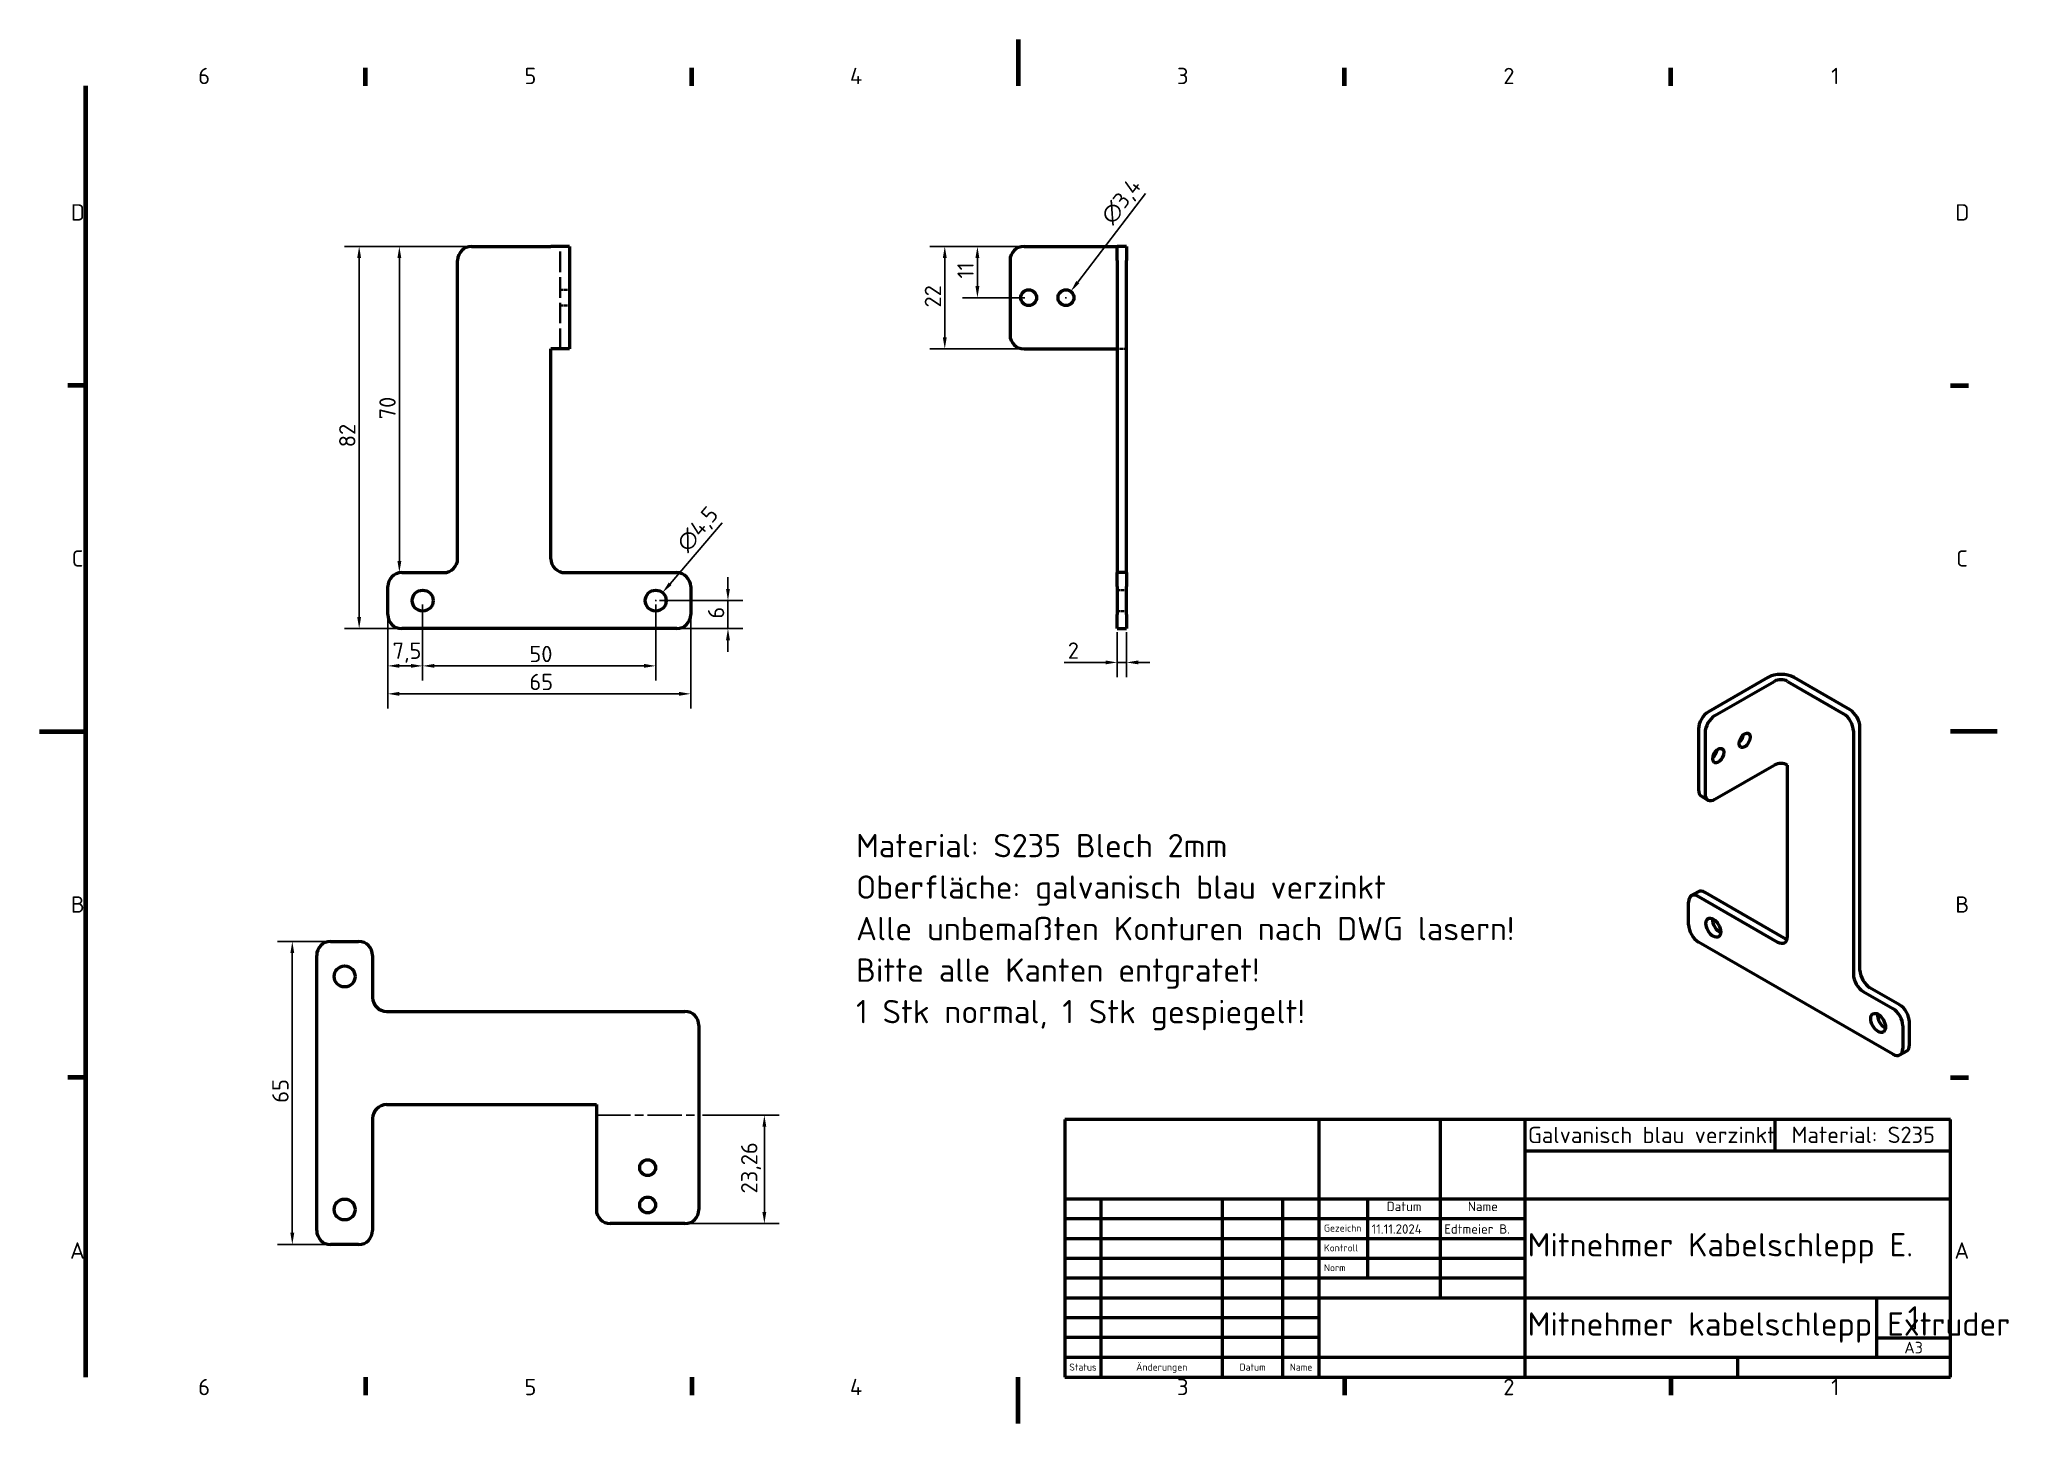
# Model space of a CAD drawing. Header units: millimetres. Extents: x 0 to 422, y 0 to 297.
import ezdxf
from ezdxf.enums import TextEntityAlignment as Align

# ---------------------------------------------------------------- set-up
doc = ezdxf.new("R2010")
doc.units = ezdxf.units.MM
doc.linetypes.add('CHAIN', pattern=[0.3543, 0.2362, -0.0295, 0.0591, -0.0295])
doc.linetypes.add('DASHED', pattern=[0.2067, 0.1654, -0.0413])
for name, color, linetype, lineweight in [('Bemaßung (ISO)', 7, 'Continuous', 25), ('Biegungsmittellinie (ISO)', 7, 'CHAIN', 25), ('Rahmen (ISO)', 7, 'Continuous', 70), ('Sichtbar (ISO)', 7, 'Continuous', 50), ('Symbol (ISO)', 7, 'Continuous', 25), ('Titel (ISO)', 7, 'Continuous', 50), ('Verdeckt (ISO)', 7, 'DASHED', 35)]:
    doc.layers.add(name, color=color, linetype=linetype, lineweight=lineweight)
doc.styles.add('Notiztext (DIN)', font='isocpeur.ttf')
doc.styles.add('Textstil11', font='isocpeur.ttf')
doc.styles.add('Textstil13', font='isocpeur.ttf')
doc.styles.add('Textstil14', font='isocpeur.ttf')
doc.styles.add('Textstil19', font='isocpeur.ttf')
doc.dimstyles.new('Standard (DIN)', dxfattribs={"dimtxt": 3.5, "dimasz": 2.5, "dimexe": 3.175, "dimexo": 0.8, "dimgap": 0.8, "dimtad": 1, "dimrnd": 1e-08, "dimzin": 0, "dimtxsty": 'Notiztext (DIN)', "dimcen": 0.09, "dimdle": 10, "dimclrd": 256, "dimclre": 256, "dimclrt": 256, "dimadec": 0, "dimazin": 0, "dimtfac": 1, "dimtmove": 0, "dimatfit": 3, "dimfxl": 0, "dimtolj": 1, "dimtzin": 0, "dimlwd": -1, "dimlwe": -1, "dimarcsym": 0})

# ---------------------------------------------------------------- blocks, each defined once
blk = doc.blocks.new('Ränder Vorgaberahmen')
at = {"layer": 'Rahmen (ISO)'}
for p, q in [((70, 287), (70, 290.9)), ((140, 287), (140, 290.9)), ((280, 287), (280, 290.9)), ((350, 287), (350, 290.9)), ((10, 222.75), (6.1, 222.75)), ((410, 222.75), (413.9, 222.75)), ((10, 74.25), (6.1, 74.25)), ((410, 74.25), (413.9, 74.25)), ((70, 10), (70, 6.1)), ((140, 10), (140, 6.1)), ((280, 10), (280, 6.1)), ((350, 10), (350, 6.1))]:
    blk.add_line(p, q, dxfattribs=at)
at = {"layer": 'Rahmen (ISO)', "flags": 128}
for points in [[(210, 297), (210, 287)], [(10, 10), (10, 287)], [(0, 148.5), (10, 148.5)], [(420, 148.5), (410, 148.5)], [(210, 0), (210, 10)]]:
    blk.add_lwpolyline(points, dxfattribs=at)
at = {"layer": 'Rahmen (ISO)', "char_height": 3.5, "attachment_point": 7, "style": 'Notiztext (DIN)'}
for s, insert in [('6', (34.08, 287.4)), ('5', (104.08, 287.4)), ('4', (173.9, 287.4)), ('3', (244.08, 287.4)), ('2', (314.08, 287.4)), ('1', (384.42, 287.4)), ('D', (6.75, 258.13)), ('D', (411.05, 258.13)), ('C', (6.93, 183.88)), ('C', (411.23, 183.88)), ('B', (6.75, 109.63)), ('B', (411.05, 109.63)), ('A', (6.58, 35.38)), ('A', (410.88, 35.38)), ('6', (34.08, 6.1)), ('5', (104.08, 6.1)), ('4', (173.9, 6.1)), ('3', (244.08, 6.1)), ('2', (314.08, 6.1)), ('1', (384.42, 6.1))]:
    blk.add_mtext(s, dxfattribs=dict(at, insert=insert))
blk = doc.blocks.new('Schriftfelder DIN')
at = {"layer": 'Titel (ISO)'}
for p, q in [((288.4, 155.08), (98.4, 155.08)), ((98.4, 155.08), (98.4, 99.83)), ((153, 99.83), (153, 155.08)), ((179, 138.08), (179, 155.08)), ((197.2, 99.83), (197.2, 155.08)), ((250.8, 148.33), (250.8, 155.08)), ((288.4, 99.83), (288.4, 155.08)), ((197.2, 148.33), (288.4, 148.33)), ((98.4, 138.08), (288.4, 138.08)), ((106.2, 99.83), (106.2, 138.08)), ((132.2, 99.83), (132.2, 138.08)), ((145.2, 99.83), (145.2, 138.08)), ((163.4, 121.08), (163.4, 138.08)), ((179, 116.83), (179, 138.08)), ((98.4, 133.83), (153, 133.83)), ((153, 133.83), (197.2, 133.83)), ((98.4, 129.58), (153, 129.58)), ((153, 129.58), (197.2, 129.58)), ((98.4, 125.33), (153, 125.33)), ((153, 125.33), (197.2, 125.33)), ((98.4, 121.08), (153, 121.08)), ((153, 121.08), (197.2, 121.08)), ((98.4, 116.83), (153, 116.83)), ((153, 116.83), (288.4, 116.83)), ((272.6, 104.08), (272.6, 116.83)), ((98.4, 112.58), (153, 112.58)), ((153, 108.33), (98.4, 108.33)), ((272.6, 108.22), (288.4, 108.22)), ((98.4, 104.08), (153, 104.08)), ((153, 104.08), (197.2, 104.08)), ((197.2, 104.08), (288.4, 104.08)), ((242.8, 99.83), (242.8, 104.08)), ((98.4, 99.83), (288.4, 99.83))]:
    blk.add_line(p, q, dxfattribs=at)
at = {"layer": 'Titel (ISO)', "style": 'Textstil14'}
for s, p in [('Datum', (171.2, 134.83)), ('Name', (188.1, 134.83))]:
    blk.add_text(s, height=2, dxfattribs=at).set_placement(p, align=Align.BOTTOM_CENTER)
at = {"layer": 'Titel (ISO)', "style": 'Textstil13'}
for s, p in [('Gezeichn', (154, 130.58)), ('Kontroll', (154, 126.33)), ('Norm', (154, 122.08))]:
    blk.add_text(s, height=1.5, dxfattribs=at).set_placement(p, align=Align.BOTTOM_LEFT)
for s, p in [('Status', (102.3, 101.95)), ('Änderungen', (119.2, 101.95)), ('Datum', (138.7, 101.95)), ('Name', (149.1, 101.95))]:
    blk.add_text(s, height=1.5, dxfattribs=at).set_placement(p, align=Align.MIDDLE_CENTER)
at = {"layer": 'Titel (ISO)'}
for tag, p, height, style in [('ERSTELLUNGSDATUM_001', (164.2, 130.58), 2, 'Textstil14'), ('AUTOR_001', (179.8, 130.58), 2, 'Textstil14'), ('TITEL_001', (197.7, 125.7), 5, 'Textstil11'), ('Blattnummer_001', (279.25, 110.02), 5, 'Textstil11'), ('BAUTEILNUMMER_001', (197.7, 108.7), 5, 'Textstil11'), ('Blattgröße_001', (278.51, 104.9), 2.49, 'Textstil19')]:
    blk.add_attdef(tag, p, '', height=height, dxfattribs=dict(at, style=style))
at = {"layer": 'Titel (ISO)', "style": 'Textstil14'}
for tag, p in [('KONTROLLDATUM', (164.4, 126.33)), ('KONTROLLIERT_VON', (180, 126.33)), ('GENEHM.DAT._KONSTR.', (164.4, 122.08)), ('KONSTR._GEN._VON', (180, 122.08))]:
    blk.add_attdef(tag, text='', height=2, dxfattribs=at).set_placement(p, align=Align.BOTTOM_LEFT)
blk = doc.blocks.new('*D5')
at = {"layer": 'Bemaßung (ISO)'}
for p, q in [((91.93, 252.58), (65.43, 252.58)), ((68.61, 250.08), (68.61, 173.08)), ((76.93, 170.58), (65.43, 170.58))]:
    blk.add_line(p, q, dxfattribs=at)
for points in [[(68.19, 250.08), (69.02, 250.08), (68.61, 252.58)], [(68.19, 173.08), (69.02, 173.08), (68.61, 170.58)]]:
    blk.add_solid(points, dxfattribs=at)
at = {"layer": 'Defpoints', "color": 0}
for p in [(92.73, 252.58), (68.61, 170.58), (77.73, 170.58)]:
    blk.add_point(p, dxfattribs=at)
at = {"layer": 'Bemaßung (ISO)', "insert": (64.31, 209.48), "char_height": 3.5, "attachment_point": 1, "rotation": 90, "style": 'Notiztext (DIN)'}
blk.add_mtext('\\A1;82', dxfattribs=at)
blk = doc.blocks.new('*D6')
at = {"layer": 'Bemaßung (ISO)'}
for p, q in [((91.93, 252.58), (74.06, 252.58)), ((77.23, 250.08), (77.23, 185.08))]:
    blk.add_line(p, q, dxfattribs=at)
for points in [[(76.82, 250.08), (77.65, 250.08), (77.23, 252.58)], [(76.82, 185.08), (77.65, 185.08), (77.23, 182.58)]]:
    blk.add_solid(points, dxfattribs=at)
at = {"layer": 'Defpoints', "color": 0}
for p in [(92.73, 252.58), (77.23, 182.58), (82.23, 182.58)]:
    blk.add_point(p, dxfattribs=at)
at = {"layer": 'Bemaßung (ISO)', "insert": (72.93, 215.48), "char_height": 3.5, "attachment_point": 1, "rotation": 90, "style": 'Notiztext (DIN)'}
blk.add_mtext('\\A1;70', dxfattribs=at)
blk = doc.blocks.new('*D7')
at = {"layer": 'Bemaßung (ISO)'}
for p, q in [((74.73, 172.78), (74.73, 153.41)), ((139.73, 172.78), (139.73, 153.41)), ((77.23, 156.58), (137.23, 156.58))]:
    blk.add_line(p, q, dxfattribs=at)
for points in [[(77.23, 157), (77.23, 156.17), (74.73, 156.58)], [(137.23, 157), (137.23, 156.17), (139.73, 156.58)]]:
    blk.add_solid(points, dxfattribs=at)
at = {"layer": 'Defpoints', "color": 0}
for p in [(74.73, 173.58), (139.73, 173.58), (139.73, 156.58)]:
    blk.add_point(p, dxfattribs=at)
at = {"layer": 'Bemaßung (ISO)', "insert": (105.13, 160.88), "char_height": 3.5, "attachment_point": 1, "style": 'Notiztext (DIN)'}
blk.add_mtext('\\A1;65', dxfattribs=at)
blk = doc.blocks.new('*D8')
at = {"layer": 'Bemaßung (ISO)'}
for p, q in [((82.23, 175.78), (82.23, 159.41)), ((74.73, 172.78), (74.73, 159.41)), ((79.73, 162.58), (77.23, 162.58))]:
    blk.add_line(p, q, dxfattribs=at)
for points in [[(77.23, 163), (77.23, 162.17), (74.73, 162.58)], [(79.73, 163), (79.73, 162.17), (82.23, 162.58)]]:
    blk.add_solid(points, dxfattribs=at)
at = {"layer": 'Defpoints', "color": 0}
for p in [(74.73, 173.58), (82.23, 176.58), (74.73, 162.58)]:
    blk.add_point(p, dxfattribs=at)
at = {"layer": 'Bemaßung (ISO)', "insert": (75.77, 167.58), "char_height": 3.5, "attachment_point": 1, "style": 'Notiztext (DIN)'}
blk.add_mtext('\\A1;7,5', dxfattribs=at)
blk = doc.blocks.new('*D9')
at = {"layer": 'Bemaßung (ISO)'}
for p, q in [((82.23, 175.78), (82.23, 159.41)), ((132.23, 175.78), (132.23, 159.41)), ((84.73, 162.58), (129.73, 162.58))]:
    blk.add_line(p, q, dxfattribs=at)
for points in [[(84.73, 163), (84.73, 162.17), (82.23, 162.58)], [(129.73, 163), (129.73, 162.17), (132.23, 162.58)]]:
    blk.add_solid(points, dxfattribs=at)
at = {"layer": 'Defpoints', "color": 0}
for p in [(82.23, 176.58), (132.23, 176.58), (132.23, 162.58)]:
    blk.add_point(p, dxfattribs=at)
at = {"layer": 'Bemaßung (ISO)', "insert": (105.13, 166.88), "char_height": 3.5, "attachment_point": 1, "style": 'Notiztext (DIN)'}
blk.add_mtext('\\A1;50', dxfattribs=at)
blk = doc.blocks.new('*D10')
at = {"layer": 'Bemaßung (ISO)'}
for p, q in [((210.45, 252.58), (191.07, 252.58)), ((194.25, 250.08), (194.25, 233.08)), ((210.45, 230.58), (191.07, 230.58))]:
    blk.add_line(p, q, dxfattribs=at)
for points in [[(193.83, 250.08), (194.67, 250.08), (194.25, 252.58)], [(193.83, 233.08), (194.67, 233.08), (194.25, 230.58)]]:
    blk.add_solid(points, dxfattribs=at)
at = {"layer": 'Defpoints', "color": 0}
for p in [(211.25, 252.58), (194.25, 230.58), (211.25, 230.58)]:
    blk.add_point(p, dxfattribs=at)
at = {"layer": 'Bemaßung (ISO)', "insert": (189.95, 239.48), "char_height": 3.5, "attachment_point": 1, "rotation": 90, "style": 'Notiztext (DIN)'}
blk.add_mtext('\\A1;22', dxfattribs=at)
blk = doc.blocks.new('*D11')
at = {"layer": 'Bemaßung (ISO)'}
for p, q in [((210.45, 252.58), (198.07, 252.58)), ((201.25, 244.08), (201.25, 250.08)), ((211.45, 241.58), (198.07, 241.58))]:
    blk.add_line(p, q, dxfattribs=at)
for points in [[(200.83, 250.08), (201.67, 250.08), (201.25, 252.58)], [(200.83, 244.08), (201.67, 244.08), (201.25, 241.58)]]:
    blk.add_solid(points, dxfattribs=at)
at = {"layer": 'Defpoints', "color": 0}
for p in [(201.25, 252.58), (211.25, 252.58), (212.25, 241.58)]:
    blk.add_point(p, dxfattribs=at)
at = {"layer": 'Bemaßung (ISO)', "insert": (196.95, 245.68), "char_height": 3.5, "attachment_point": 1, "rotation": 90, "style": 'Notiztext (DIN)'}
blk.add_mtext('\\A1;11', dxfattribs=at)
blk = doc.blocks.new('*D12')
at = {"layer": 'Bemaßung (ISO)'}
for p, q in [((146.47, 193.25), (135.32, 180.19)), ((132.14, 176.58), (132.32, 176.58)), ((132.23, 176.49), (132.23, 176.67))]:
    blk.add_line(p, q, dxfattribs=at)
blk.add_solid([(135, 180.46), (135.63, 179.92), (133.69, 178.29)], dxfattribs=at)
at = {"layer": 'Defpoints', "color": 0}
for p in [(133.69, 178.29), (130.77, 174.87)]:
    blk.add_point(p, dxfattribs=at)
at = {"layer": 'Bemaßung (ISO)', "insert": (136.35, 189.1), "char_height": 3.5, "attachment_point": 1, "rotation": 49.4995, "style": 'Notiztext (DIN)'}
blk.add_mtext('\\A1;∅4,5', dxfattribs=at)
blk = doc.blocks.new('*D13')
at = {"layer": 'Bemaßung (ISO)'}
for p, q in [((147.73, 179.08), (147.73, 181.58)), ((133.03, 176.58), (150.91, 176.58)), ((147.73, 170.58), (147.73, 176.58)), ((137.53, 170.58), (150.91, 170.58)), ((147.73, 168.08), (147.73, 165.58))]:
    blk.add_line(p, q, dxfattribs=at)
for points in [[(147.32, 179.08), (148.15, 179.08), (147.73, 176.58)], [(147.32, 168.08), (148.15, 168.08), (147.73, 170.58)]]:
    blk.add_solid(points, dxfattribs=at)
at = {"layer": 'Defpoints', "color": 0}
for p in [(132.23, 176.58), (147.73, 176.58), (136.73, 170.58)]:
    blk.add_point(p, dxfattribs=at)
at = {"layer": 'Bemaßung (ISO)', "insert": (143.43, 172.71), "char_height": 3.5, "attachment_point": 1, "rotation": 90, "style": 'Notiztext (DIN)'}
blk.add_mtext('\\A1;6', dxfattribs=at)
blk = doc.blocks.new('*D14')
at = {"layer": 'Bemaßung (ISO)'}
for p, q in [((61.69, 103.44), (51.09, 103.44)), ((54.26, 100.94), (54.26, 40.94)), ((61.69, 38.44), (51.09, 38.44))]:
    blk.add_line(p, q, dxfattribs=at)
for points in [[(53.85, 100.94), (54.68, 100.94), (54.26, 103.44)], [(53.85, 40.94), (54.68, 40.94), (54.26, 38.44)]]:
    blk.add_solid(points, dxfattribs=at)
at = {"layer": 'Defpoints', "color": 0}
for p in [(62.49, 103.44), (54.26, 38.44), (62.49, 38.44)]:
    blk.add_point(p, dxfattribs=at)
at = {"layer": 'Bemaßung (ISO)', "insert": (49.96, 68.84), "char_height": 3.5, "attachment_point": 1, "rotation": 90, "style": 'Notiztext (DIN)'}
blk.add_mtext('\\A1;65', dxfattribs=at)
blk = doc.blocks.new('*D15')
at = {"layer": 'Bemaßung (ISO)'}
for p, q in [((142.29, 66.18), (158.72, 66.18)), ((155.54, 63.68), (155.54, 45.42)), ((139.29, 42.92), (158.72, 42.92))]:
    blk.add_line(p, q, dxfattribs=at)
for points in [[(155.12, 63.68), (155.96, 63.68), (155.54, 66.18)], [(155.12, 45.42), (155.96, 45.42), (155.54, 42.92)]]:
    blk.add_solid(points, dxfattribs=at)
at = {"layer": 'Defpoints', "color": 0}
for p in [(141.49, 66.18), (138.49, 42.92), (155.54, 42.92)]:
    blk.add_point(p, dxfattribs=at)
at = {"layer": 'Bemaßung (ISO)', "insert": (150.54, 49.39), "char_height": 3.5, "attachment_point": 1, "rotation": 90, "style": 'Notiztext (DIN)'}
blk.add_mtext('\\A1;23,26', dxfattribs=at)
blk = doc.blocks.new('*D16')
at = {"layer": 'Bemaßung (ISO)'}
for p, q in [((231.25, 169.78), (231.25, 160.15)), ((233.25, 169.78), (233.25, 160.15)), ((228.75, 163.32), (219.84, 163.32)), ((233.25, 163.32), (231.25, 163.32)), ((235.75, 163.32), (238.25, 163.32))]:
    blk.add_line(p, q, dxfattribs=at)
for points in [[(228.75, 163.74), (228.75, 162.91), (231.25, 163.32)], [(235.75, 163.74), (235.75, 162.91), (233.25, 163.32)]]:
    blk.add_solid(points, dxfattribs=at)
at = {"layer": 'Defpoints', "color": 0}
for p in [(231.25, 170.58), (233.25, 170.58), (233.25, 163.32)]:
    blk.add_point(p, dxfattribs=at)
at = {"layer": 'Bemaßung (ISO)', "insert": (220.64, 167.62), "char_height": 3.5, "attachment_point": 1, "style": 'Notiztext (DIN)'}
blk.add_mtext('\\A1;2', dxfattribs=at)
blk = doc.blocks.new('*D17')
at = {"layer": 'Bemaßung (ISO)'}
for p, q in [((237.3, 263.91), (222.8, 244.92)), ((220.16, 241.58), (220.34, 241.58)), ((220.25, 241.49), (220.25, 241.67))]:
    blk.add_line(p, q, dxfattribs=at)
blk.add_solid([(222.47, 245.17), (223.13, 244.67), (221.28, 242.93)], dxfattribs=at)
at = {"layer": 'Defpoints', "color": 0}
for p in [(221.28, 242.93), (219.22, 240.23)]:
    blk.add_point(p, dxfattribs=at)
at = {"layer": 'Bemaßung (ISO)', "insert": (227.42, 259.21), "char_height": 3.5, "attachment_point": 1, "rotation": 52.6341, "style": 'Notiztext (DIN)'}
blk.add_mtext('\\A1;∅3,4', dxfattribs=at)

msp = doc.modelspace()

# ---------------------------------------------------------------- linework, layer by layer
at = {"layer": 'Biegungsmittellinie (ISO)', "ltscale": 31.047134}
msp.add_line((119.491, 66.181), (141.491, 66.181), dxfattribs=at)
at = {"layer": 'Sichtbar (ISO)'}
for p, q in [((89.733, 185.582), (89.733, 249.582)), ((92.733, 252.582), (109.733, 252.582)), ((113.733, 252.582), (109.733, 252.582)), ((113.733, 252.582), (113.733, 230.582)), ((208.249, 249.582), (208.249, 233.582)), ((211.249, 252.582), (229.249, 252.582)), ((229.249, 252.582), (231.249, 252.582)), ((233.249, 252.582), (231.249, 252.582)), ((231.249, 249.582), (231.249, 252.582)), ((231.249, 249.582), (231.249, 185.582)), ((233.249, 252.582), (233.249, 249.582)), ((233.249, 185.582), (233.249, 249.582)), ((109.733, 185.582), (109.733, 230.582)), ((113.733, 230.582), (109.733, 230.582)), ((211.249, 230.582), (229.249, 230.582)), ((229.249, 230.582), (231.249, 230.582)), ((77.733, 182.582), (86.733, 182.582)), ((112.733, 182.582), (136.733, 182.582)), ((231.249, 185.582), (231.249, 182.582)), ((231.249, 179.582), (231.249, 182.582)), ((233.249, 182.582), (231.249, 182.582)), ((233.249, 182.582), (233.249, 185.582)), ((233.249, 182.582), (233.249, 179.582)), ((74.733, 173.582), (74.733, 179.582)), ((139.733, 179.582), (139.733, 173.582)), ((231.249, 179.582), (231.249, 173.582)), ((233.249, 173.582), (233.249, 179.582)), ((231.249, 170.582), (231.249, 173.582)), ((233.249, 173.582), (233.249, 170.582)), ((136.733, 170.582), (77.733, 170.582)), ((231.249, 170.582), (233.249, 170.582)), ((370.805, 160.079), (358.077, 152.73)), ((359.492, 151.914), (372.219, 159.262)), ((375.048, 159.262), (387.069, 152.322)), ((388.483, 153.138), (376.462, 160.079)), ((355.956, 149.056), (355.956, 135.992)), ((357.37, 148.239), (357.37, 135.175)), ((389.19, 148.648), (389.19, 96.392)), ((390.604, 97.208), (390.604, 149.464)), ((359.492, 133.951), (372.219, 141.299)), ((375.048, 104.557), (375.048, 141.299)), ((356.577, 134.619), (357.992, 133.802)), ((354.456, 113.279), (355.87, 114.095)), ((353.835, 107.006), (353.835, 111.905)), ((355.956, 113.13), (372.927, 103.332)), ((374.341, 104.149), (357.37, 113.947)), ((62.491, 103.443), (68.491, 103.443)), ((397.675, 79.245), (355.956, 103.332)), ((59.491, 41.443), (59.491, 100.443)), ((71.491, 100.443), (71.491, 91.443)), ((399.09, 89.86), (392.726, 93.534)), ((391.311, 92.718), (397.675, 89.043)), ((74.491, 88.443), (138.491, 88.443)), ((141.491, 85.443), (141.491, 45.919)), ((399.797, 85.369), (399.797, 80.47)), ((401.211, 81.287), (401.211, 86.186)), ((399.175, 79.097), (400.59, 79.913)), ((74.491, 68.443), (119.491, 68.443)), ((119.491, 68.443), (119.491, 45.919)), ((71.491, 65.443), (71.491, 41.443)), ((138.491, 42.919), (122.491, 42.919)), ((68.491, 38.443), (62.491, 38.443))]:
    msp.add_line(p, q, dxfattribs=at)
for centre, radius in [((212.249, 241.582), 1.7), ((220.249, 241.582), 1.7), ((82.233, 176.582), 2.25), ((132.233, 176.582), 2.25), ((65.491, 95.943), 2.25), ((130.491, 54.919), 1.7), ((65.491, 45.943), 2.25), ((130.491, 46.919), 1.7)]:
    msp.add_circle(centre, radius, dxfattribs=at)
for centre, start, end in [((92.733, 249.582), 90, 180), ((211.249, 249.582), 90, 180), ((211.249, 233.582), 180, 270), ((77.733, 179.582), 90, 180), ((86.733, 185.582), 270, 0), ((112.733, 185.582), 180, 270), ((136.733, 179.582), 0, 90), ((77.733, 173.582), 180, 270), ((136.733, 173.582), 270, 0), ((62.491, 100.443), 90, 180), ((68.491, 100.443), 0, 90), ((74.491, 91.443), 180, 270), ((138.491, 85.443), 0, 90), ((74.491, 65.443), 90, 180), ((122.491, 45.919), 180, 270), ((138.491, 45.919), 270, 0), ((62.491, 41.443), 180, 270), ((68.491, 41.443), 270, 0)]:
    msp.add_arc(centre, 3, start, end, dxfattribs=at)
for centre, major_axis, start_param, end_param in [((373.634, 158.446), (-4, 0), 3.9269908, 5.4977871), ((373.634, 158.446), (2, 0), 0.7853982, 2.3561945), ((358.077, 150.281), (-1.5, -2.598), 3.9269908, 5.4977871), ((387.069, 149.872), (1.5, -2.598), 0.7853982, 2.3561945), ((388.483, 150.689), (-1.5, 2.598), 3.9269908, 5.4977871), ((359.492, 149.464), (1.5, 2.598), 0.7853982, 2.3561945), ((358.784, 144.157), (0.85, 1.472), 4.1240981, 5.3006799), ((364.441, 147.423), (0.85, 1.472), 4.1240981, 5.3006799), ((373.634, 140.483), (2, 0), 0.7853982, 2.3561945), ((358.077, 137.217), (-1.5, -2.598), 5.4977871, 6.2831853), ((359.492, 136.4), (-1.5, -2.598), 5.4977871, 7.0685835), ((357.37, 111.497), (-1.5, 2.598), 5.4977871, 6.2831853), ((355.956, 110.681), (-1.5, 2.598), 5.4977871, 7.0685835), ((355.956, 105.782), (-1.5, 2.598), 0.7853982, 2.3561945), ((360.552, 107.21), (1.125, -1.949), 3.8212665, 5.6035115), ((372.927, 105.782), (1.5, -2.598), 5.4977871, 7.0685835), ((374.341, 106.598), (-1.5, 2.598), 2.3561945, 2.65071), ((392.726, 95.984), (-1.5, 2.598), 0.7853982, 2.3561945), ((391.311, 95.167), (1.5, -2.598), 3.9269908, 5.4977871), ((397.675, 86.594), (1.5, -2.598), 0.7853982, 2.3561945), ((399.09, 87.41), (-1.5, 2.598), 3.9269908, 5.4977871), ((395.908, 86.798), (1.125, -1.949), 3.8212665, 5.6035115), ((397.675, 81.695), (1.5, -2.598), 5.4977871, 7.0685835), ((399.09, 82.511), (1.5, -2.598), 0, 0.7853982)]:
    msp.add_ellipse(centre, major_axis=major_axis, ratio=0.5773503, start_param=start_param, end_param=end_param, dxfattribs=at)
for centre, major_axis in [((365.856, 146.606), (-0.85, -1.472)), ((360.199, 143.34), (-0.85, -1.472)), ((359.138, 106.394), (1.125, -1.949)), ((394.493, 85.981), (1.125, -1.949))]:
    msp.add_ellipse(centre, major_axis=major_axis, ratio=0.5773503, dxfattribs=at)
at = {"layer": 'Verdeckt (ISO)', "ltscale": 26.608612}
msp.add_line((111.733, 230.582), (111.733, 252.582), dxfattribs=at)
at = {"layer": 'Verdeckt (ISO)', "ltscale": 3.809293}
for p, q in [((111.733, 243.282), (113.733, 243.282)), ((111.733, 239.882), (113.733, 239.882)), ((233.249, 230.582), (231.249, 230.582)), ((231.249, 178.832), (233.249, 178.832)), ((231.249, 174.332), (233.249, 174.332))]:
    msp.add_line(p, q, dxfattribs=at)

# ---------------------------------------------------------------- block references
msp.add_blockref('Ränder Vorgaberahmen', (0, 0))
msp.add_blockref('Schriftfelder DIN', (121.599, -89.828)).add_auto_attribs({'Blattnummer_001': '1', 'Blattgröße_001': 'A3', 'TITEL_001': 'Mitnehmer Kabelschlepp E.', 'BAUTEILNUMMER_001': 'Mitnehmer kabelschlepp Extruder', 'ERSTELLUNGSDATUM_001': '11.11.2024', 'AUTOR_001': 'Edtmeier B.'})

# ---------------------------------------------------------------- texts
at = {"layer": 'Symbol (ISO)', "insert": (175.218, 126.519), "char_height": 5, "width": 137.93599, "attachment_point": 1, "line_spacing_factor": 1.068348, "style": 'Notiztext (DIN)'}
msp.add_mtext('\\fISOCPEUR|b0|i0;\\H5.0000;Material: S235 Blech 2mm \\P\\fISOCPEUR|b0|i0;\\H5.0000;Oberfläche: galvanisch blau verzinkt\\P\\fISOCPEUR|b0|i0;\\H5.0000;Alle unbemaßten Konturen nach DWG lasern!\\P\\fISOCPEUR|b0|i0;\\H5.0000;Bitte alle Kanten entgratet!\\fISOCPEUR|b0|i0;\\H5.0000;\\P\\fISOCPEUR|b0|i0;\\H5.0000;1 Stk normal, 1 Stk gespiegelt!', dxfattribs=at)
at = {"layer": 'Symbol (ISO)', "char_height": 3.5, "attachment_point": 1, "style": 'Notiztext (DIN)'}
for s, insert, width in [('\\fISOCPEUR|b0|i0;Galvanisch blau verzinkt ', (319.37, 63.683), 54.57143), ('\\fISOCPEUR|b0|i0;Material: S235', (375.907, 63.71), 30.43506)]:
    msp.add_mtext(s, dxfattribs=dict(at, insert=insert, width=width))

# ---------------------------------------------------------------- dimensions: what is measured, and where the dimension line sits
at = {"layer": 'Bemaßung (ISO)'}
for p1, p2, picture, middle in [((219.218, 240.231), (221.281, 242.933), '*D17', (234.103, 259.724)), ((130.772, 174.871), (133.694, 178.293), '*D12', (143.051, 189.247))]:
    dim = msp.add_diameter_dim_2p(p1=p1, p2=p2, dimstyle='Standard (DIN)', override={"dimgap": 0.8, "dimdec": 1, "dimlfac": 1, "dimtol": 0, "dimlim": 0, "dimtp": 0, "dimtm": 0, "dimtdec": 2, "dimtofl": 0}, dxfattribs=at)
    dim.commit()
    dim.dimension.update_dxf_attribs({"geometry": picture, "text_midpoint": middle, "dimtype": 163})
for base, p1, p2, angle, override, picture, middle in [((68.608, 170.582), (92.733, 252.582), (77.733, 170.582), 90, {"dimgap": 0.8, "dimdec": 0, "dimtol": 0, "dimlim": 0, "dimtp": 0, "dimtm": 0, "dimtdec": 2, "dimtofl": 0, "dimatfit": 1}, '*D5', (68.608, 211.582)), ((77.233, 182.582), (92.733, 252.582), (82.233, 182.582), 270, {"dimgap": 0.8, "dimdec": 0, "dimse2": 1, "dimtol": 0, "dimlim": 0, "dimtp": 0, "dimtm": 0, "dimtdec": 2, "dimtofl": 0, "dimatfit": 1}, '*D6', (77.233, 217.582)), ((194.249, 230.582), (211.249, 252.582), (211.249, 230.582), 90, {"dimgap": 0.8, "dimdec": 0, "dimtol": 0, "dimlim": 0, "dimtp": 0, "dimtm": 0, "dimtdec": 2, "dimtofl": 0, "dimatfit": 1}, '*D10', (194.249, 241.582)), ((201.249, 252.582), (212.249, 241.582), (211.249, 252.582), 90, {"dimgap": 0.8, "dimdec": 0, "dimtol": 0, "dimlim": 0, "dimtp": 0, "dimtm": 0, "dimtdec": 2, "dimtofl": 0, "dimatfit": 1}, '*D11', (201.249, 247.082)), ((147.733, 176.582), (136.733, 170.582), (132.233, 176.582), 90, {"dimgap": 0.8, "dimdec": 0, "dimtol": 0, "dimlim": 0, "dimtp": 0, "dimtm": 0, "dimtdec": 2, "dimtofl": 1, "dimatfit": 1}, '*D13', (147.733, 173.582)), ((74.733, 162.582), (82.233, 176.582), (74.733, 173.582), 180, {"dimgap": 0.8, "dimdec": 1, "dimtol": 0, "dimlim": 0, "dimtp": 0, "dimtm": 0, "dimtdec": 2, "dimtofl": 0, "dimatfit": 1}, '*D8', (78.483, 162.582)), ((139.733, 156.582), (74.733, 173.582), (139.733, 173.582), 180, {"dimgap": 0.8, "dimdec": 0, "dimtol": 0, "dimlim": 0, "dimtp": 0, "dimtm": 0, "dimtdec": 2, "dimtofl": 0, "dimatfit": 1}, '*D7', (107.233, 156.582)), ((132.233, 162.582), (82.233, 176.582), (132.233, 176.582), 180, {"dimgap": 0.8, "dimdec": 0, "dimtol": 0, "dimlim": 0, "dimtp": 0, "dimtm": 0, "dimtdec": 2, "dimtofl": 0, "dimatfit": 1}, '*D9', (107.233, 162.582)), ((233.249, 163.323), (231.249, 170.582), (233.249, 170.582), 180, {"dimgap": 0.8, "dimdec": 0, "dimtol": 0, "dimlim": 0, "dimtp": 0, "dimtm": 0, "dimtdec": 2, "dimtofl": 1, "dimatfit": 1}, '*D16', (221.512, 163.323)), ((54.262, 38.443), (62.491, 103.443), (62.491, 38.443), 90, {"dimgap": 0.8, "dimdec": 0, "dimtol": 0, "dimlim": 0, "dimtp": 0, "dimtm": 0, "dimtdec": 2, "dimtofl": 0, "dimatfit": 1}, '*D14', (54.262, 70.943)), ((155.541, 42.919), (141.491, 66.181), (138.491, 42.919), 270, {"dimgap": 0.8, "dimdec": 2, "dimtol": 0, "dimlim": 0, "dimtp": 0, "dimtm": 0, "dimtdec": 2, "dimtofl": 0, "dimatfit": 1}, '*D15', (155.541, 54.55))]:
    dim = msp.add_linear_dim(base=base, p1=p1, p2=p2, angle=angle, dimstyle='Standard (DIN)', override=override, dxfattribs=at)
    dim.commit()
    dim.dimension.update_dxf_attribs({"geometry": picture, "text_midpoint": middle, "dimtype": 160})

doc.saveas('drawing.dxf')
